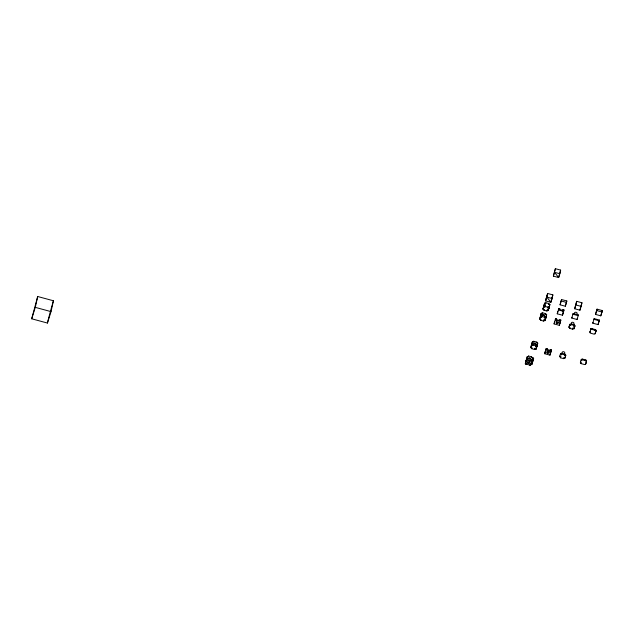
<?xml version="1.0" encoding="UTF-8"?>
<svg xmlns="http://www.w3.org/2000/svg" width="634" height="634" viewBox="0 0 634 634"><rect width="100%" height="100%" fill="white"/><g stroke="black" fill="none" stroke-linecap="round" stroke-linejoin="round"><path stroke-width="0.95" d="M549.401 306.325L548.719 308.861M536.602 347.06L537.252 344.793L536.665 346.79M545.517 318.633L546.112 316.731M31.7 318.791L37.691 296.514L53.438 300.77L51.029 311.619L47.447 323.055L31.7 318.791L35.282 307.363L37.691 296.514M47.447 323.055L48.247 319.433M52.043 305.485L48.509 318.593M526.545 363.44L526.307 364.209A1.086 0.737 17.4 0 1 525.42 363.195L527.329 356.459L528.384 356.736L528.542 356.015L531.688 356.871L531.53 357.592M532.505 357.917L530.587 365.303L525.332 363.884L526.133 360.263A1.086 0.737 17.4 0 1 526.561 359.835M526.45 360.112L527.329 356.459M531.704 348.684L531.863 347.963L530.816 347.678L532.005 343.374L530.896 347.638L531.942 347.923L531.704 348.684L534.85 349.54L535.088 348.771L536.142 349.057L537.26 345.284L537.735 343.113L536.61 342.875L536.847 342.106L533.701 341.258L533.463 342.019M533.701 341.258L533.543 341.98L532.409 341.734L531.3 345.998L532.489 341.694L532.251 342.455M531.609 345.356L532.663 345.633L533.059 344.151L532.005 343.866M533.059 344.151L532.663 345.633M539.724 319.251L540.921 314.947L539.724 319.251L540.857 319.496L540.62 320.257L543.766 321.113L544.162 319.623L543.766 321.113M542.609 312.831L542.213 314.313L542.371 313.592L541.325 313.307L540.216 317.571L541.404 313.267L542.45 313.553L542.609 312.831L545.763 313.679L545.605 314.409L546.651 314.694L545.058 320.63L543.924 320.384M541.325 313.307L541.167 314.036L541.404 313.267M547.237 310.264L547.396 309.543L546.991 311.032L543.845 310.177L544.083 309.416L542.958 309.17L544.63 303.187L545.684 303.472L545.446 304.233L545.842 302.751L548.989 303.599L548.83 304.328L549.884 304.613L548.204 310.589L548.529 309.146M530.587 365.303L530.904 363.853L531.958 364.138L533.63 358.162L531.451 357.631L531.688 356.871M540.62 320.257L540.778 319.536M543.037 309.13L543.195 308.409M532.1 360.049L530.666 364.621A1.086 0.737 17.4 0 1 529.453 365.057M540.525 316.929L541.571 317.214L541.975 315.724L540.921 315.439M542.958 309.17L544.63 303.187M541.975 315.724L541.571 317.214M534.85 349.54L535.255 348.05L535.009 348.811L536.063 349.096L536.301 348.335M545.612 300.904L547.61 293.471L552.864 294.897L552.056 298.511L550.867 302.323L545.612 300.904L547.61 293.471M531.958 364.138L532.671 361.206M536.855 346.774L535.809 346.489L536.206 344.999L537.26 345.284M536.689 342.836L536.847 342.106M543.845 310.177L544.004 309.455M532.195 363.377L532.029 364.098L530.983 363.821M533.392 358.923L533.551 358.202M543.75 306.848L544.804 307.125L545.2 305.643L544.154 305.358M536.063 349.096L536.546 346.925M536.784 346.164L537.735 343.113M553.387 276.123L555.384 268.697L560.63 270.116L559.83 273.737L558.633 277.541L553.387 276.123L555.384 268.697M545.771 318.347L544.725 318.062L544.883 317.341L545.121 316.58L546.167 316.857M545.121 316.58L544.725 318.062M546.991 311.032L547.158 310.303L548.283 310.549M545.058 320.63L546.017 316.778M545.858 317.016L545.573 318.363M548.996 308.267L547.95 307.981L548.109 307.26M545.763 313.679L545.525 314.448L546.571 314.726L546.413 315.455L546.651 314.694M548.188 307.221L548.347 306.499L549.401 306.777M551.667 298.701L550.867 302.323L546.809 297.092L552.056 298.511M544.717 353.732L545.914 349.92L551.16 351.347L549.963 355.151L544.717 353.732L545.272 351.529L545.113 352.25M545.834 349.96L546.231 348.478L547.285 348.763L547.118 349.485L550.272 350.333L550.431 349.611L551.477 349.897L550.288 353.709M554.068 323.895L555.265 320.091L560.511 321.509L559.323 325.321L554.068 323.895L554.631 321.692L554.393 322.452M555.186 320.13L555.59 318.64L556.636 318.926L556.478 319.647L559.624 320.503L559.782 319.774L560.836 320.059L559.64 323.871M557.238 313.798L558.435 309.994L563.681 311.413L562.485 315.217L557.238 313.798L557.793 311.595L557.555 312.356M558.356 310.026L558.752 308.544L559.798 308.829L559.64 309.55L563.761 310.723L563.998 309.963L562.952 309.677L562.715 310.438M560.06 304.811L561.573 299.549L566.82 300.968L566.503 302.418L565.306 306.23L560.06 304.811L561.573 299.549M549.963 355.151L550.526 352.948M559.323 325.321L559.877 323.11M562.952 309.677L562.548 311.167L562.794 310.406M562.485 315.217L563.047 313.014M563.998 309.963L562.81 313.775M565.306 306.23L566.82 300.968M560.71 357.029L559.656 356.744L559.814 356.023M564.736 354.874L564.577 355.595L565.623 355.88L565.782 355.151L560.535 353.732L560.377 354.454L561.423 354.739L561.827 353.257L564.973 354.105L564.815 354.834M565.782 355.151L564.91 358.162L563.856 357.877L563.618 358.638L560.472 357.79L560.63 357.069M575.006 325.733L574.848 326.462L573.794 326.177L573.96 325.456L575.006 325.733L574.127 328.745L573.081 328.46L573.239 327.738L572.843 329.228L569.689 328.372L569.934 327.612L568.88 327.326L569.039 326.605M570.806 324.6L569.76 324.315L569.601 325.044L570.648 325.321L571.044 323.839L574.198 324.687L574.039 325.416L570.885 324.56M571.781 318.07L573.136 313.537L578.39 314.955L577.035 319.488L571.781 318.07L571.947 317.341M569.689 328.372L569.855 327.651M573.136 313.537L572.977 314.258L578.224 315.677L578.39 314.955M563.618 358.638L563.777 357.917M574.697 308.766L576.694 301.34L581.949 302.759L581.14 306.38L579.951 310.192L574.697 308.766L576.694 301.34M564.91 358.162L565.068 357.441M572.843 329.228L573.001 328.499M574.127 328.745L574.293 328.024M577.035 319.488L577.194 318.767M579.951 310.192L580.752 306.571M580.419 362.608L581.299 359.597A1.086 0.8 12.5 0 1 582.591 359.121L585.737 359.977A1.086 0.8 12.5 0 1 586.545 361.023L585.673 364.027A1.086 0.8 12.5 0 1 584.382 364.51L581.235 363.654A1.086 0.8 12.5 0 1 580.419 362.608L580.586 361.887A1.086 0.8 12.5 0 0 581.132 362.83M581.299 359.597L581.14 360.326A1.086 0.8 12.5 0 1 582.424 359.843L585.578 360.698A1.086 0.8 12.5 0 1 586.387 361.745M581.235 363.654L581.394 362.933M582.424 359.843L582.591 359.121M589.953 332.2L591.07 328.428L595.271 329.569A1.086 0.8 12.5 0 1 596.079 330.615L595.207 333.619A1.086 0.8 12.5 0 1 593.915 334.102L590.769 333.246A1.086 0.8 12.5 0 1 589.953 332.2L590.119 331.479A1.086 0.8 12.5 0 0 590.666 332.422M591.07 328.428L590.912 329.157L595.112 330.29A1.086 0.8 12.5 0 1 595.92 331.336M592.79 323.174L594.145 318.64L599.392 320.059L598.036 324.592L592.79 323.174L592.948 322.444M594.145 318.64L593.987 319.362L599.233 320.78M595.54 314.409L597.054 309.146L602.3 310.573L601.983 312.015L600.786 315.827L595.54 314.409L597.054 309.146M585.578 360.698L585.737 359.977L585.499 360.738M585.673 364.027L586.545 361.023M595.112 330.29L595.271 329.569L595.033 330.33M595.207 333.619L596.079 330.615M598.036 324.592L599.392 320.059M600.786 315.827L602.3 310.573M548.743 308.552L549.313 306.484M551.707 298.979L551.509 299.922L551.842 298.915M551.929 298.574L552.222 297.33L551.889 298.297M543.726 306.214C544.947 302.22 542.641 310.145 543.861 306.143M52.242 304.582L53.438 300.77M525.42 363.195L525.895 361.673M526.608 359.391L526.854 358.622L527.9 358.907L527.742 359.637L530.888 360.484L531.046 359.763L533.146 360.326M525.332 363.884L526.529 360.072L532.75 361.816M530.816 347.678L531.054 346.917M528.304 356.776L528.542 356.015M545.842 302.751L545.605 303.512L544.551 303.226M544.804 307.125L545.2 305.643M548.989 303.599L548.751 304.368L549.805 304.645M535.968 345.768L536.206 344.999M535.809 346.489L536.047 345.728M547.95 307.981L548.347 306.499M546.096 316.255L546.571 314.726M548.687 308.417L549.884 304.613M551.905 297.94L552.864 294.897M560.63 270.116L558.633 277.541L554.576 272.311L559.83 273.737M532.837 360.484L533.63 358.162M545.993 349.239L546.231 348.478M555.344 319.401L555.59 318.64M558.514 309.305L558.752 308.544M547.039 349.524L547.285 348.763M556.398 319.687L556.636 318.926M559.56 309.59L559.798 308.829M550.193 350.372L550.431 349.611M559.545 320.542L559.782 319.774M551.239 350.657L551.477 349.897M560.599 320.82L560.836 320.059M559.656 356.744L560.535 353.732M568.88 327.326L569.76 324.315M560.472 357.79L560.868 356.3M561.423 354.739L561.827 353.257M570.648 325.321L571.044 323.839M564.577 355.595L564.973 354.105M573.794 326.177L574.198 324.687M580.99 305.81L581.949 302.759M561.249 300.999L566.503 302.418M575.894 304.962L581.14 306.38M596.729 310.597L601.983 312.015M543.909 306.119L549.163 307.545M540.683 316.2L545.929 317.626M531.768 344.627L537.022 346.045M531.863 360.809L532.909 361.095M35.282 307.363L51.029 311.619M543.076 315.296A0.816 0.555 17.4 0 1 544.337 316.041M558.403 322.452A1.086 0.8 12.5 0 1 556.406 321.7M574.666 313.679A1.363 0.999 12.5 0 1 575.093 312.332A1.363 0.999 12.5 0 1 576.948 312.831A1.363 0.999 12.5 0 1 576.528 314.179M571.527 323.697A1.363 0.999 12.5 0 1 571.947 322.349A1.363 0.999 12.5 0 1 573.802 322.857A1.363 0.999 12.5 0 1 573.382 324.204M595.366 332.898A1.086 0.8 12.5 0 1 595.104 333.238M590.833 329.189A1.086 0.8 12.5 0 1 592.124 328.713M530.904 363.853A1.086 0.737 17.4 0 1 530.238 364.344M525.848 363.028A1.086 0.737 17.4 0 1 525.657 362.434M525.895 361.031A1.086 0.737 17.4 0 1 526.561 360.54M528.851 358.559A0.816 0.555 17.4 0 1 530.262 359.224M529.667 362.434A1.086 0.8 12.5 0 1 527.67 361.681M529.628 361.626A1.086 0.8 12.5 0 1 529.747 361.832M585.832 363.306A1.086 0.8 12.5 0 1 585.57 363.647M562.16 352.861A1.363 0.999 12.5 0 1 563.571 351.704A1.363 0.999 12.5 0 1 564.632 353.281M549.012 351.474A1.086 0.8 12.5 0 1 548.275 352.631A1.086 0.8 12.5 0 1 547.047 351.529M533.907 343.905A0.816 0.555 17.4 0 1 534.953 343.786A0.816 0.555 17.4 0 1 535.365 344.603M546.27 298.345L546.968 295.872L546.27 298.345M543.148 315.296A0.816 0.555 17.4 0 0 544.519 315.415A0.816 0.555 17.4 0 0 543.703 314.488A0.816 0.555 17.4 0 0 543.148 315.296M556.557 323.221A1.086 0.8 12.5 0 0 558.34 322.983A1.086 0.8 12.5 0 0 556.977 321.898A1.086 0.8 12.5 0 0 556.557 323.221M529.073 358.487A0.816 0.555 17.4 0 0 530.444 358.598A0.816 0.555 17.4 0 0 529.628 357.671A0.816 0.555 17.4 0 0 529.073 358.487M527.821 363.203A1.086 0.8 12.5 0 0 529.604 362.973A1.086 0.8 12.5 0 0 528.241 361.887A1.086 0.8 12.5 0 0 527.821 363.203M547.205 353.059A1.086 0.8 12.5 0 0 548.989 352.821A1.086 0.8 12.5 0 0 547.617 351.735A1.086 0.8 12.5 0 0 547.205 353.059M534.232 343.723A0.816 0.555 17.4 0 0 535.603 343.834A0.816 0.555 17.4 0 0 534.787 342.915A0.816 0.555 17.4 0 0 534.232 343.723"/></g></svg>
